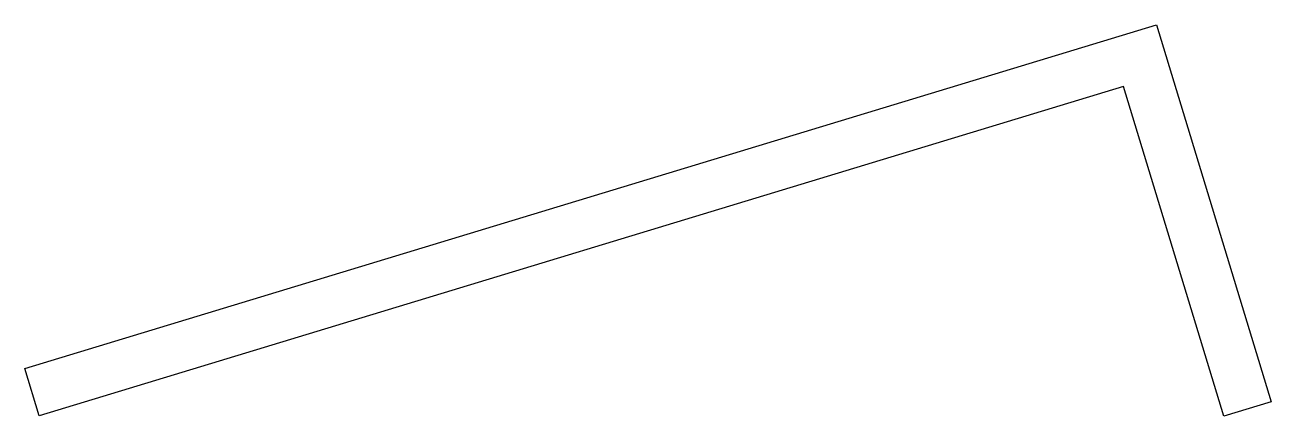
# Model space of a CAD drawing. Header units: inches. Extents: x -51.2 to 29, y -0.6 to 24.7.
import ezdxf

# ---------------------------------------------------------------- set-up
doc = ezdxf.new("R2010")
doc.units = ezdxf.units.IN
doc.header["$MEASUREMENT"] = 0

msp = doc.modelspace()

# ---------------------------------------------------------------- linework, layer by layer
at = {"color": 7}
for p, q in [((-51.243, 2.51), (21.662, 24.674)), ((21.662, 24.674), (29.05, 0.373)), ((19.548, 20.713), (-50.32, -0.527)), ((26.012, -0.551), (19.548, 20.713)), ((-50.32, -0.527), (-51.243, 2.51)), ((29.05, 0.373), (26.012, -0.551))]:
    msp.add_line(p, q, dxfattribs=at)

doc.saveas('drawing.dxf')
